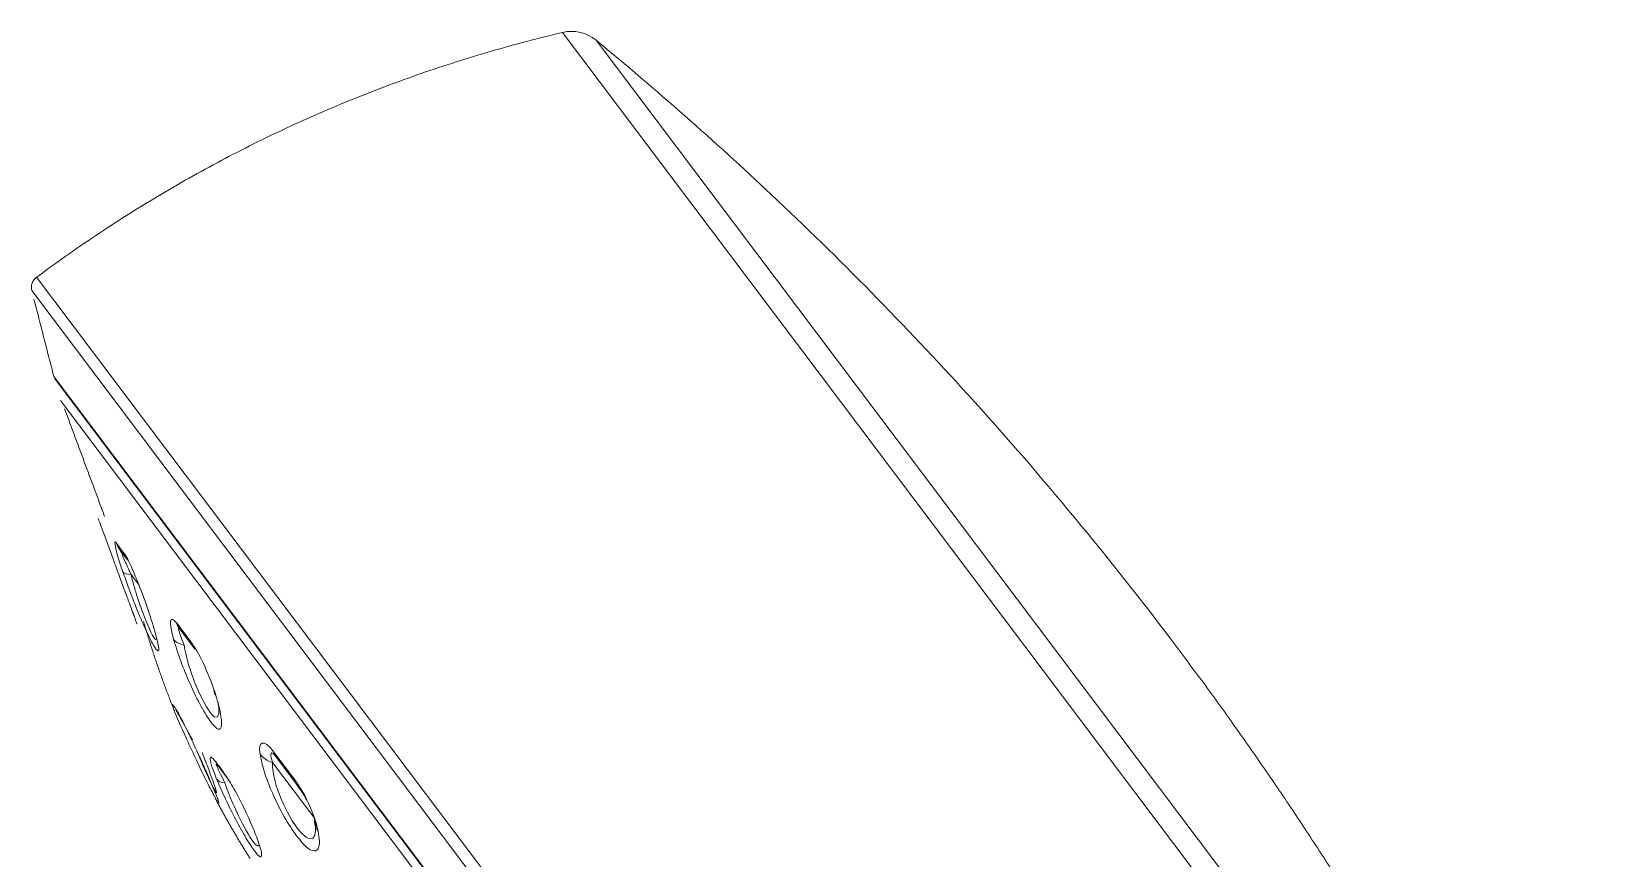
# Model space of a CAD drawing. Extents: x 4791 to 7950, y -233 to 2082.
# Drawn here: x 6607 to 6667.8, y 852.4 to 884.4 of the extents above; entities that cross this region are included whole.
import ezdxf

# ---------------------------------------------------------------- set-up
doc = ezdxf.new("R2010")
doc.units = 0
doc.header["$LTSCALE"] = 1.7
doc.header["$MEASUREMENT"] = 0
doc.layers.add('1', color=7, linetype='CONTINUOUS', true_color=0xffffff)

msp = doc.modelspace()

# ---------------------------------------------------------------- linework, layer by layer
at = {"layer": '1', "color": 7, "linetype": 'Continuous', "lineweight": 13}
for p, q in [((6627.612, 884.387), (6667.582, 831.346)), ((6667.766, 832.521), (6628.909, 884.085)), ((6650.742, 817.152), (6607.224, 874.902)), ((6607.036, 874.385), (6650.21, 817.091)), ((6607.896, 871.052), (6628.671, 843.483)), ((6648.627, 816.422), (6608.158, 870.126)), ((6609.606, 865.551), (6609.613, 865.541)), ((6610.314, 864.611), (6610.626, 864.197)), ((6611.199, 862.966), (6610.885, 863.383)), ((6612.66, 861.498), (6613.252, 860.711)), ((6612.55, 858.279), (6612.545, 858.284)), ((6616.421, 856.507), (6617.236, 855.424)), ((6614.303, 855.952), (6614.291, 855.968))]:
    msp.add_line(p, q, dxfattribs=at)
at = {"layer": '1', "color": 7, "linetype": 'Continuous', "lineweight": 18}
for p, q in [((6607.946, 870.951), (6649.362, 815.99)), ((6610.762, 863.936), (6610.453, 864.345)), ((6613.361, 860.487), (6612.774, 861.265)), ((6618.011, 853.927), (6616.374, 856.1)), ((6617.302, 855.256), (6616.495, 856.327)), ((6614.356, 855.845), (6614.368, 855.828)), ((6614.38, 855.813), (6614.368, 855.828)), ((6614.38, 855.813), (6614.64, 855.469)), ((6618.043, 853.599), (6618.052, 853.758))]:
    msp.add_line(p, q, dxfattribs=at)
for centre, radius, start, end in [((6627.956, 882.927), 1.5, 50.51606, 103.24066), ((6607.523, 874.501), 0.5, 126.65948, 193.4225), ((6608.185, 871.132), 0.3, 195.51516, 217)]:
    msp.add_arc(centre, radius, start, end, dxfattribs=at)
for centre, major_axis, ratio, start_param, end_param in [((6611.252, 864.947), (-0.799, -0.602), 0.95956, 5.969297, 6.283185), ((6611.56, 864.537), (0.799, 0.602), 0.941765, 2.827704, 3.141593), ((6613.573, 861.867), (-0.799, -0.602), 0.825606, 5.969297, 6.283185), ((6614.159, 861.088), (0.799, 0.602), 0.791757, 2.827704, 3.141593), ((6615.007, 856.31), (0.639, 0.481), 0.850668, 2.907178, 3.141593), ((6615.019, 856.294), (-0.639, -0.481), 0.849766, 6.04877, 6.283185), ((6618.101, 855.858), (0.799, 0.602), 0.564247, 2.827704, 3.141593)]:
    msp.add_ellipse(centre, major_axis=major_axis, ratio=ratio, start_param=start_param, end_param=end_param, dxfattribs=at)
at = {"layer": '1', "color": 7, "linetype": 'Continuous', "lineweight": 13}
for centre, major_axis, ratio, start_param, end_param in [((6611.504, 863.835), (-0.945, -0.326), 0.329999, 0.070847, 0.748876), ((6613.446, 861.258), (-0.962, -0.273), 0.591366, 0.189181, 0.86721), ((6615.065, 859.109), (-0.957, -0.291), 0.532582, 6.16107, 6.511252), ((6616.764, 856.855), (-0.989, -0.145), 0.794845, 0.373885, 1.051914), ((6614.922, 855.801), (-0.739, -0.305), 0.529919, 0.109514, 0.806377), ((6618.993, 853.897), (-0.982, -0.188), 0.752136, 6.035266, 6.67308)]:
    msp.add_ellipse(centre, major_axis=major_axis, ratio=ratio, start_param=start_param, end_param=end_param, dxfattribs=at)
at = {"layer": '1', "color": 7, "linetype": 'Continuous', "lineweight": 18}
for points, degree in [([(6627.612, 884.387), (6616.415, 881.728), (6607.176, 874.866)], 2), ([(6607.125, 874.046), (6607.896, 871.052)], 1), ([(6608.313, 869.8), (6609.861, 865.633)], 1), ([(6610.189, 863.991), (6609.915, 864.74), (6609.628, 865.521), (6609.613, 865.541)], 3), ([(6611.429, 862.345), (6611.173, 863.071), (6610.8, 863.965), (6610.626, 864.197)], 3), ([(6611.371, 861.567), (6611.885, 859.794), (6612.568, 858.1)], 2), ([(6614.168, 858.71), (6613.972, 859.356), (6613.57, 860.29), (6613.252, 860.711)], 3), ([(6667.766, 832.521), (6661.237, 847.53), (6651.393, 860.605)], 2), ([(6618.138, 853.443), (6618.039, 853.959), (6617.666, 854.855), (6617.236, 855.424)], 3), ([(6614.161, 854.686), (6614.786, 853.512), (6615.501, 852.379)], 2)]:
    msp.add_open_spline(points, degree=degree, dxfattribs=at)
for points, knots in [([(6651.393, 860.605), (6648.844, 863.986), (6643.846, 870.023), (6636.22, 877.781), (6631.24, 882.164), (6628.909, 884.085)], [0, 0, 0, 0, 0.388698, 0.722372, 1, 1, 1, 1]), ([(6610.189, 863.991), (6610.268, 863.774), (6610.422, 863.356), (6610.64, 862.763), (6610.863, 862.159), (6611.07, 861.602), (6611.118, 861.472), (6611.118, 861.472), (6611.118, 861.472)], [0, 0, 0, 0, 0.174904, 0.338291, 0.500258, 0.754716, 0.999432, 1, 1, 1, 1]), ([(6610.453, 864.345), (6610.46, 864.331), (6610.476, 864.3), (6610.577, 864.071), (6610.727, 863.735), (6610.84, 863.483), (6610.885, 863.383)], [0, 0, 0, 0, 0.208279, 0.500324, 0.801781, 1, 1, 1, 1]), ([(6611.429, 862.345), (6611.501, 862.138), (6611.64, 861.739), (6611.801, 861.223), (6611.928, 860.745), (6611.969, 860.514), (6611.961, 860.454)], [0, 0, 0, 0, 0.232085, 0.448886, 0.663804, 1, 1, 1, 1]), ([(6611.1, 861.521), (6611.088, 861.553), (6611.052, 861.649), (6610.991, 861.814), (6610.956, 861.909)], [0, 0, 0, 0, 0.496878, 1, 1, 1, 1]), ([(6612.774, 861.265), (6612.758, 861.282), (6612.719, 861.323), (6612.738, 861.204), (6612.822, 860.954), (6612.911, 860.734), (6612.947, 860.647)], [0, 0, 0, 0, 0.208279, 0.500324, 0.801781, 1, 1, 1, 1]), ([(6611.961, 860.451), (6611.961, 860.452), (6611.965, 860.477), (6611.962, 860.52), (6611.954, 860.575)], [0, 0, 0, 0, 0.004284, 1, 1, 1, 1]), ([(6612.545, 858.284), (6612.516, 858.322), (6612.489, 858.36), (6612.483, 858.327), (6612.505, 858.258), (6612.643, 857.903), (6612.832, 857.464), (6613.048, 856.99)], [0, 0, 0, 0, 0.25, 0.25, 0.5, 0.5, 1, 1, 1, 1]), ([(6614.168, 858.71), (6614.22, 858.53), (6614.321, 858.181), (6614.388, 857.813), (6614.396, 857.649), (6614.393, 857.59)], [0, 0, 0, 0, 0.380168, 0.735301, 1, 1, 1, 1]), ([(6614.238, 857.873), (6614.261, 857.896), (6614.306, 858.011), (6614.287, 858.255), (6614.26, 858.438), (6614.26, 858.438)], [0, 0, 0, 0, 0.366481, 0.999874, 1, 1, 1, 1]), ([(6613.532, 856.348), (6613.314, 856.826), (6613.071, 857.333), (6612.796, 857.873), (6612.72, 858.014), (6612.611, 858.198), (6612.579, 858.239), (6612.55, 858.279)], [0, 0, 0, 0, 0.5, 0.5, 0.75, 0.75, 1, 1, 1, 1]), ([(6613.267, 856.979), (6613.08, 857.32), (6612.896, 857.658), (6612.709, 857.991), (6612.661, 858.075), (6612.611, 858.161), (6612.61, 858.162), (6612.638, 858.125)], [0, 0, 0, 0, 0.5, 0.5, 0.75, 0.75, 1, 1, 1, 1]), ([(6613.532, 856.348), (6613.616, 856.162), (6613.779, 855.803), (6613.986, 855.328), (6614.172, 854.883), (6614.309, 854.525), (6614.279, 854.505), (6614.111, 854.789), (6613.8, 855.397), (6613.43, 856.16), (6613.176, 856.711), (6613.048, 856.99)], [0, 0, 0, 0, 0.087607, 0.169371, 0.250856, 0.377447, 0.501128, 0.621802, 0.747777, 0.872041, 1, 1, 1, 1]), ([(6614.179, 854.944), (6614.23, 854.878), (6614.172, 855.089), (6613.919, 855.773), (6613.745, 856.215), (6613.637, 856.488)], [0, 0, 0, 0, 0.494003, 0.685935, 1, 1, 1, 1]), ([(6616.495, 856.327), (6616.458, 856.372), (6616.367, 856.481), (6616.297, 856.481), (6616.301, 856.337), (6616.353, 856.167), (6616.374, 856.1)], [0, 0, 0, 0, 0.208279, 0.500324, 0.801781, 1, 1, 1, 1]), ([(6614.527, 855.307), (6614.365, 855.615), (6614.24, 855.874), (6614.178, 856.042), (6614.178, 856.062), (6614.231, 856.011), (6614.286, 855.938), (6614.368, 855.828)], [0, 0, 0, 0, 0.5, 0.5, 0.75, 0.75, 1, 1, 1, 1]), ([(6615.592, 853.614), (6615.413, 854.04), (6615.162, 854.559), (6614.797, 855.217), (6614.68, 855.413), (6614.473, 855.727), (6614.387, 855.84), (6614.303, 855.952)], [0, 0, 0, 0, 0.5, 0.5, 0.75, 0.75, 1, 1, 1, 1]), ([(6614.38, 855.813), (6614.466, 855.699), (6614.569, 855.563), (6614.694, 855.386), (6614.709, 855.365), (6614.724, 855.343)], [0, 0, 0, 0, 0.880282, 0.880282, 1, 1, 1, 1]), ([(6614.285, 854.532), (6614.289, 854.537), (6614.284, 854.571), (6614.255, 854.655), (6614.239, 854.7)], [0, 0, 0, 0, 0.554807, 1, 1, 1, 1]), ([(6617.698, 854.645), (6617.64, 854.751), (6617.514, 854.962), (6617.372, 855.159), (6617.302, 855.256)], [0, 0, 0, 0, 0.508009, 1, 1, 1, 1]), ([(6615.592, 853.614), (6615.658, 853.453), (6615.785, 853.14), (6615.903, 852.785), (6615.943, 852.596), (6615.947, 852.522), (6615.946, 852.504)], [0, 0, 0, 0, 0.308021, 0.595499, 0.881995, 1, 1, 1, 1]), ([(6618.004, 853.282), (6618.018, 853.324), (6618.041, 853.448), (6618.042, 853.667), (6618.019, 853.858), (6618.011, 853.927)], [0, 0, 0, 0, 0.302687, 0.748628, 1, 1, 1, 1])]:
    msp.add_open_spline(points, degree=3, knots=knots, dxfattribs=at)
at = {"layer": '1', "color": 7, "linetype": 'Continuous', "lineweight": 13}
for points in [[(6610.314, 864.611), (6610.168, 864.804), (6610.322, 864.201), (6610.569, 863.487)], [(6612.66, 861.498), (6612.368, 861.885), (6612.355, 861.503), (6612.531, 860.882)], [(6616.421, 856.507), (6616.011, 857.051), (6615.814, 856.912), (6615.885, 856.432)]]:
    msp.add_open_spline(points, degree=3, dxfattribs=at)
for points, knots in [([(6611.961, 860.454), (6611.961, 860.454), (6611.953, 860.397), (6611.874, 860.436), (6611.626, 860.863), (6611.272, 861.646), (6610.897, 862.566), (6610.68, 863.174), (6610.569, 863.487)], [0, 0, 0, 0, 0.000877, 0.197234, 0.393873, 0.598656, 0.793405, 1, 1, 1, 1]), ([(6610.885, 863.383), (6610.906, 863.297), (6610.963, 863.06), (6611.111, 862.557), (6611.416, 861.657), (6611.7, 861.03), (6611.834, 860.85), (6611.859, 860.848), (6611.869, 860.887)], [0, 0, 0, 0, 0.076634, 0.210644, 0.420468, 0.826614, 0.826823, 1, 1, 1, 1]), ([(6614.393, 857.59), (6614.393, 857.57), (6614.382, 857.436), (6614.303, 857.312), (6614.001, 857.614), (6613.602, 858.24), (6613.176, 859.12), (6612.786, 860.059), (6612.618, 860.602), (6612.531, 860.882)], [0, 0, 0, 0, 0.026098, 0.191348, 0.350271, 0.509423, 0.675167, 0.83279, 1, 1, 1, 1]), ([(6612.947, 860.647), (6612.958, 860.573), (6612.99, 860.37), (6613.106, 859.91), (6613.398, 859.026), (6613.778, 858.272), (6614.084, 857.865), (6614.182, 857.817), (6614.238, 857.873)], [0, 0, 0, 0, 0.068891, 0.189362, 0.377987, 0.743099, 0.743286, 1, 1, 1, 1]), ([(6613.442, 856.538), (6613.562, 856.242), (6613.881, 855.502), (6614.127, 855.013), (6614.179, 854.945), (6614.179, 854.945), (6614.179, 854.944)], [0, 0, 0, 0, 0.405137, 0.99709, 0.998684, 1, 1, 1, 1]), ([(6614.291, 855.968), (6614.208, 856.078), (6614.124, 856.19), (6614.002, 856.312), (6613.964, 856.323), (6613.935, 856.188), (6614.033, 855.871), (6614.204, 855.455)], [0, 0, 0, 0, 0.25, 0.25, 0.5, 0.5, 1, 1, 1, 1]), ([(6618.138, 853.443), (6618.16, 853.302), (6618.202, 853.031), (6618.166, 852.775), (6618.035, 852.64), (6617.772, 852.708), (6617.312, 853.22), (6616.806, 853.987), (6616.365, 854.888), (6616.019, 855.769), (6615.93, 856.207), (6615.885, 856.432)], [0, 0, 0, 0, 0.087456, 0.169153, 0.25014, 0.377375, 0.499739, 0.622279, 0.749894, 0.871256, 1, 1, 1, 1]), ([(6616.374, 856.1), (6616.372, 856.043), (6616.367, 855.889), (6616.425, 855.505), (6616.653, 854.706), (6617.079, 853.89), (6617.575, 853.232), (6617.873, 853.05), (6617.986, 853.228), (6618.004, 853.282)], [0, 0, 0, 0, 0.0567, 0.155851, 0.311095, 0.611593, 0.611747, 0.912653, 1, 1, 1, 1]), ([(6615.946, 852.504), (6615.945, 852.454), (6615.907, 852.398), (6615.7, 852.619), (6615.361, 853.129), (6614.95, 853.872), (6614.531, 854.698), (6614.314, 855.2), (6614.204, 855.455)], [0, 0, 0, 0, 0.130004, 0.302843, 0.471482, 0.647527, 0.821182, 1, 1, 1, 1]), ([(6614.527, 855.307), (6614.569, 855.184), (6614.703, 854.795), (6615.098, 853.888), (6615.484, 853.213), (6615.76, 852.846), (6615.836, 852.819), (6615.847, 852.922)], [0, 0, 0, 0, 0.112789, 0.354499, 0.699782, 0.700712, 1, 1, 1, 1])]:
    msp.add_open_spline(points, degree=3, knots=knots, dxfattribs=at)

doc.saveas('drawing.dxf')
